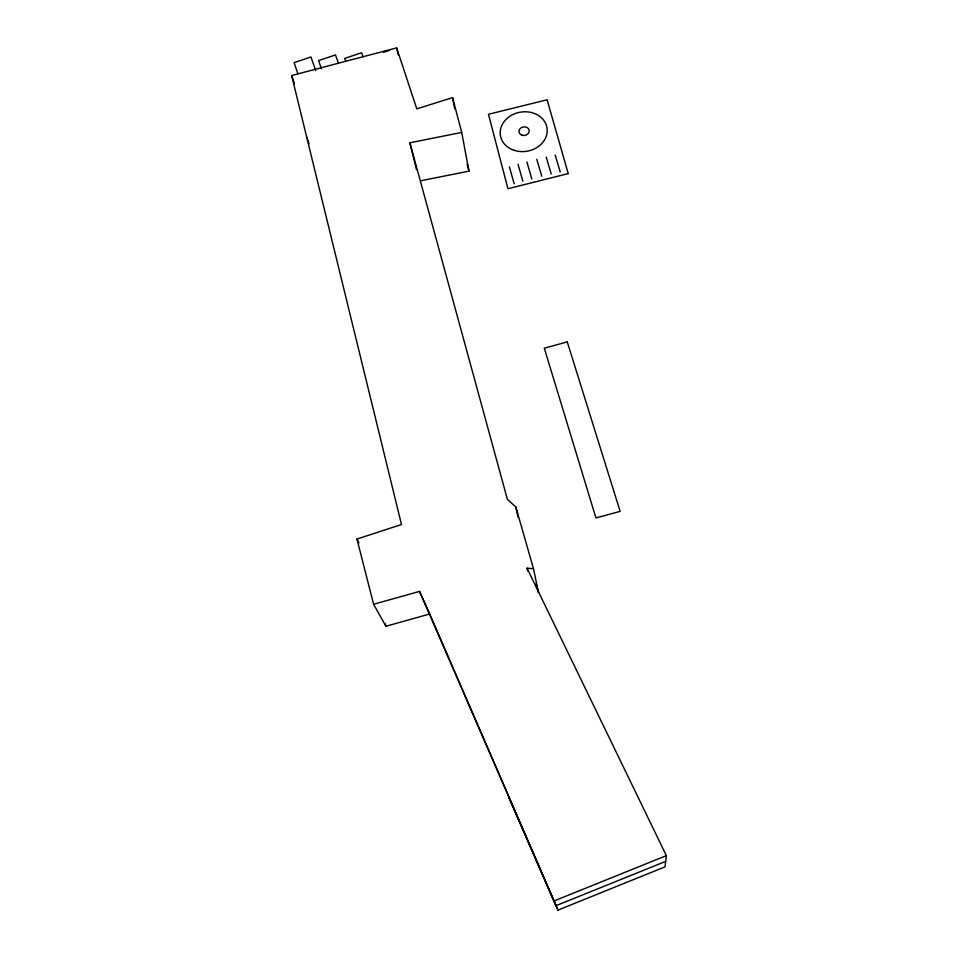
<?xml version="1.0" encoding="UTF-8"?>
<svg xmlns="http://www.w3.org/2000/svg" width="958" height="958" viewBox="0 0 958 958"><rect width="100%" height="100%" fill="white"/><g stroke="black" fill="none" stroke-linecap="round" stroke-linejoin="round"><path stroke-width="1.44" d="M536.013 583.973L538.432 592.451L533.498 568.753L527.044 568.166L666.361 855.626L665.008 866.87L557.999 910.1L419.532 591.397L373.596 604.27L356.963 539.055L401.486 524.529L291.639 75.526L396.672 47.9L416.79 108.853L452.583 97.644L461.708 132.408L468.989 171.135L420.742 180.763M553.652 901.119L666.361 855.626M665.666 861.386L555.88 905.729L509.189 798.445M383.475 52.331L389.116 50.439M373.596 604.27L385.93 626.257L429.735 613.982L543.749 877.193M416.502 169.71L409.892 142.79L461.708 132.408M533.498 568.753L515.835 506.974L507.405 499.393L409.892 142.79M356.963 539.055L358.999 542.935M419.532 591.397L429.735 613.982M544.934 879.935L557.999 910.1M363.094 56.833L361.585 52.738L344.676 58.414L345.67 61.156M338.425 63.108L335.48 54.917L318.595 60.593L321.493 68.808M306.68 137.006L309.111 143.868M315.733 70.617L310.943 56.965L294.082 62.629L297.842 73.574M291.639 75.526L294.501 83.765M555.185 155.028L560.214 171.937M546.24 157.1L551.221 174.021M536.791 159.279L541.725 176.212M526.924 161.986L531.786 178.942M518.027 164.213L522.84 181.17M509.393 166.836L514.159 183.816M467.145 164.105L468.989 171.135M385.188 623.418L385.93 626.257M396.672 47.9L398.336 54.953M527.044 568.166L527.654 570.956M515.835 506.974L518.027 517.128M452.583 97.644L454.739 108.996M567.268 341.922L544.288 348.161L595.936 517.931L620.137 511.368L567.268 341.922M568.226 173.59L507.944 188.738L488.46 114.277L547.102 99.788L568.226 173.59M522.182 135.282A5.137 4.311 -9.3 0 0 529.187 130.36A5.137 4.311 -9.3 0 0 520.984 127.917A5.137 4.311 -9.3 0 0 522.182 135.282M513.991 150.274A23.627 19.819 -9.3 0 0 547.126 128.623A23.627 19.819 -9.3 0 0 510.003 116.169A23.627 19.819 -9.3 0 0 513.991 150.274"/></g></svg>
